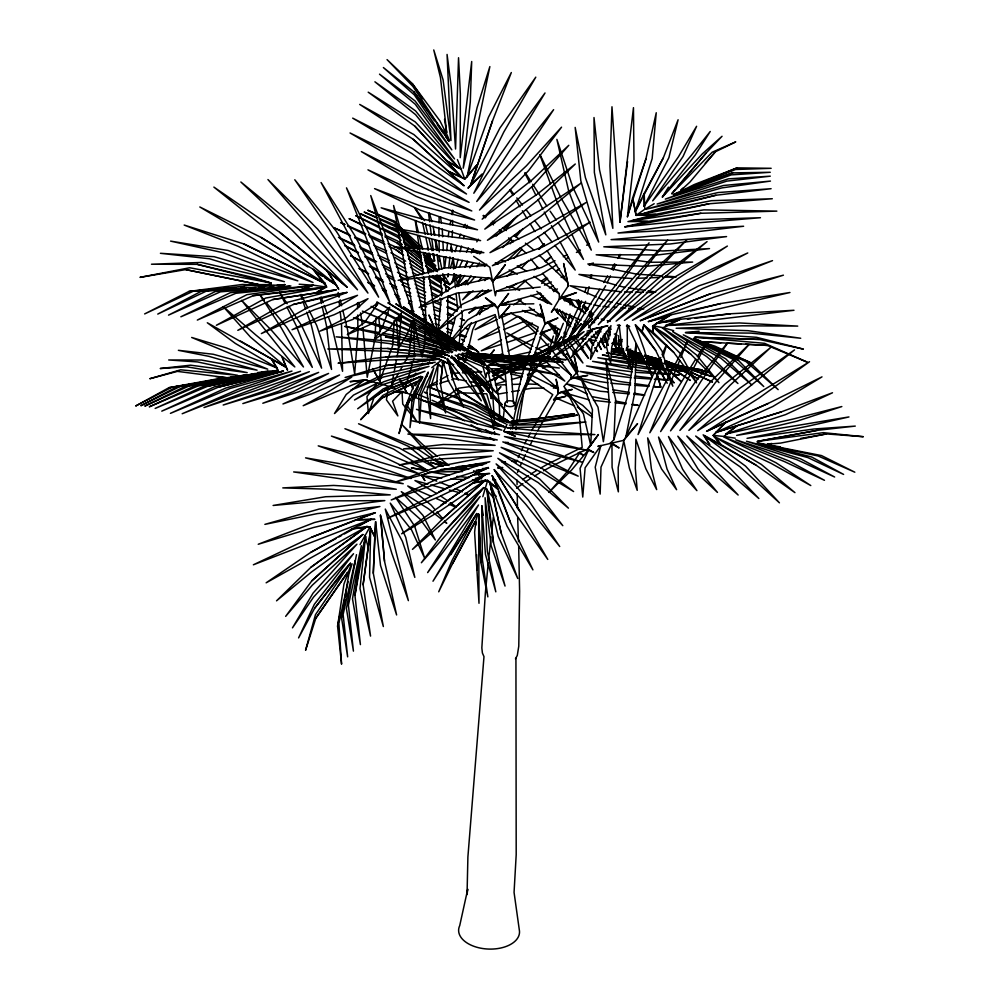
<?xml version="1.0" encoding="UTF-8"?>
<svg xmlns="http://www.w3.org/2000/svg" width="999" height="999" viewBox="0 0 999 999"><rect width="100%" height="100%" fill="white"/><g stroke="black" fill="none" stroke-linecap="round" stroke-linejoin="round"><path stroke-width="1.5" d="M449.425 348.776L447.702 344.967L447.802 297.714M581.093 320.204L554.033 308.741L551.386 312.287L559.29 299.225L559.315 293.843L542.607 273.401M479.045 523.089L478.621 513.986L478.996 603.284L474.612 532.305L475.799 521.965L475.062 523.326L475.062 521.815L452.584 563.548L438.723 591.808L452.035 560.501L476.798 513.561L432.992 581.218L478.509 504.994L427.634 572.602L447.764 541.446L480.132 496.441L421.366 562.749L445.279 530.594L483.741 487.587L412.462 549.375L442.944 518.568L485.314 480.257L487.637 480.457L498.301 489.597L510.414 522.427L532.929 569.88L507.055 526.173L489.772 482.13L501.136 532.892L517.744 578.471L498.201 536.363L487.05 489.248L488.386 506.618L493.444 542.494L505.044 586.063L491.146 545.679L485.089 497.702L487.325 551.373L495.816 591.833L485.464 554.358L481.78 505.806L483.191 515.359M452.485 230.757L452.122 236.788M452.535 224.875L452.572 220.454M452.609 214.573L452.647 210.165L451.885 214.535M478.621 513.986L480.894 562.524L487.862 596.878L482.392 559.715L481.78 505.806M644.03 206.356L644.205 193.481L663.299 157.929L678.096 119.768L668.905 157.617L644.03 206.356L678.346 156.943L696.603 126.286L683.054 156.506L652.684 200.861L691.171 155.557L710.227 131.481L695.267 154.982L662.362 197.04L668.431 187.175M347.677 575.611L348.264 572.627L347.565 574.15L347.602 572.439L315.834 618.169L305.569 650.274L315.459 614.697L350.437 563.224L341.883 572.714L314.747 608.066L298.576 637.911L314.335 604.333L353.546 553.696L313.524 597.152L292.482 627.847L313.062 593.094L356.943 544.205L312.25 585.239L285.652 616.371L311.85 580.794L362.874 534.502L311.263 572.165L276.536 600.836L311.001 567.22L366.958 526.498L369.98 526.873L374.775 536.962L373.301 573.201L383.354 626.535L369.555 577.322L370.691 528.683L369.98 526.873L351.835 528.983L310.751 552.385L266.146 582.817L366.958 526.498L351.835 528.983L371.091 519.305L374.95 519.343L355.856 519.867L311.775 537.2L253.371 564.797L371.091 519.305L355.856 519.867L375.362 512.699L313.349 527.559L258.229 544.268L314.535 522.514L379.907 506.518L317.37 513.598L264.872 524.375L319.255 509.028L384.815 500.611L323.239 500.924L273.114 505.469L325.674 496.728L390.234 494.867L330.669 489.273L282.792 487.899L333.641 485.427L396.278 489.26L339.623 478.658L293.669 471.94L343.119 475.199L403.221 483.716L305.557 457.854L354.096 466.133L411.089 478.496L318.219 445.854L367.232 458.279L419.443 474.026L377.31 453.958L331.418 436.101L383.004 451.998L427.822 470.604L411.351 467.882L426.323 470.704M494.105 424.35L494.168 421.541M636.301 343.843L634.877 392.108L625.886 436.875L623.813 440.309L597.864 446.353L600.886 445.542L595.217 467.182L600.162 494.093L600.998 467.107L611.95 443.069L619.105 447.964L610.339 443.131L613.886 439.722L628.071 394.543L636.101 343.831M438.986 222.927L439.185 216.845M556.818 312.2L556.918 309.141M375.811 318.444L375.112 338.186L367.22 377.322L362.899 327.922M376.248 306.293L376.348 303.259M558.216 393.519L561.326 391.908L572.215 389.423L558.216 393.519L558.391 389.011L556.131 379.183L558.216 393.519L553.583 399.787L565.759 396.328L556.406 398.226L553.583 399.787M381.206 342.357L379.695 381.231L381.581 384.078L377.185 383.141L353.496 395.104L334.515 413.536L346.203 394.48L364.448 379.87L381.581 384.078L372.59 368.556L379.695 381.231L392.57 346.066L394.218 320.392M613.886 439.722L615.659 399.425L606.006 359.927L609.203 402.16L603.371 441.72L598.001 407.142L580.419 377.098L592.457 409.69L590.721 445.317L587.062 449.687L578.384 452.784L583.391 455.257L579.832 452.535L578.384 452.784M373.301 573.201L375.624 521.69L380.519 565.422L396.603 614.947L384.503 561.163L380.457 515.209L391.82 553.284L408.379 600.636L385.289 509.065L402.36 541.333L414.822 577.372L405.706 537.275L390.259 503.134L411.588 529.957L424.612 558.079L414.635 526.111L395.542 497.327L420.104 519.13L435.327 539.972L423.002 515.422L401.286 491.633L428.284 508.678L442.145 519.692M613.249 342.482L615.534 345.979L616.096 333.504L615.534 345.979L616.395 348.214L623.426 349.613M375.624 521.69L374.775 536.962L370.691 528.683L363.124 584.702L370.567 636.088L359.99 588.548L365.597 536.438L360.864 555.556L354.945 595.342L360.427 644.605L352.497 598.876L361.413 545.754L348.401 605.194L353.434 651.123L346.416 608.503L355.095 562.162M512.175 434.79L512.362 431.893M515.871 429.645L516.083 426.723M420.729 381.193L422.627 376.96L419.78 381.281L411.888 400.949L409.977 427.622L414.173 399.263L428.134 372.29L426.885 376.486M440.472 384.165L442.382 367.719L438.186 363.736L436.538 386.026L445.641 412.899L440.472 384.165L443.057 360.839C409.153 349.288 372.615 360.015 338.087 363.199L385.152 360.002L438.986 359.041L449.55 364.198L452.747 378.921L463.449 407.205L448.314 380.731L443.057 360.839L449.55 364.198L447.415 358.541L481.343 400.836L465.472 373.976L451.423 356.668L473.314 371.029L496.84 393.356L477.272 369.53L455.157 355.144L483.878 366.945L505.344 381.131L487 365.646L458.766 353.958L492.232 363.461L515.696 372.677L494.792 362.387L462.35 353.134L525.486 365.984L501.261 359.727L466.021 352.734L504.92 358.329L534.615 361.101L469.867 352.859L509.902 356.805L542.957 358.054L473.851 353.696L514.285 356.206L550.449 356.843L480.756 355.419L489.96 355.769M424.563 343.544L425.736 328.147L419.155 327.485L426.248 328.721L432.03 333.529M441.146 298.826L437.674 334.952L438.986 339.285L441.183 341.446M441.433 295.816L441.87 291.296L439.872 275.974M488.286 562.662L485.364 592.894L481.843 647.889L482.405 653.009L483.978 656.63L467.894 856.955L467.045 894.605L467.732 889.197L459.715 925.648A30.47 17.895 2.3 0 0 486.813 948.975A30.47 17.895 2.3 0 0 519.293 929.782L514.06 892.407L516.196 854.707L515.934 658.241M488.573 559.64L491.083 536.962M443.057 360.839L442.382 367.719L436.813 363.599L431.755 367.669M412.212 323.888L409.115 354.458L404.533 362.55M519.118 421.378L523.676 392.782M448.089 273.863L447.752 276.96L448.626 273.988M448.763 267.682L449.937 256.868M450.611 250.687L451.286 244.505M561.138 198.139L591.296 250.125L568.593 190.722L556.88 139.373L572.764 187.025L598.676 242.058L580.819 180.744L575.162 127.41L585.402 177.635L605.806 234.852L594.355 172.39L594.005 117.545L599.525 169.842L612.849 228.334L609.927 165.834L611.975 106.768L619.979 222.352L633.466 107.667L633.978 160.489L627.422 216.746L645.854 159.116L656.243 112.75L652.16 158.604L635.376 211.413L636.038 215.359L655.531 214.348L708.94 203.784L772.302 198.739L711.488 200.674L636.038 215.359L632.654 197.902L645.854 159.116M444.767 267.62L445.991 256.793M446.69 250.599L447.577 242.869M448.276 236.676L448.801 232.043M458.553 348.601L462.35 315.297L461.613 310.764M503.196 419.068L504.92 403.946M491.77 530.919L493.319 517.307M564.048 386.313L570.729 378.821L571.191 375.174L552.322 350.761M619.979 222.352L627.559 161.526M566.458 313.386L564.423 320.504M567.944 301.636L568.319 298.689M512.549 429.008C514.747 402.547 526.361 377.61 543.881 357.817L544.667 359.378L550.237 353.658L549.6 352.135L521.366 362.662L492.37 375.911L524.25 360.389L557.18 345.841M363.124 584.702L370.691 528.683M489.522 372.315L486.6 373.339L485.964 377.747L482.967 366.658M348.114 581.605L338.873 623.289L341.571 664.16L337.575 626.248L343.968 584.003L348.264 572.627M388.161 388.761L386.426 399.837L397.864 415.909L392.595 401.223L402.035 391.508L416.433 396.528L414.173 391.308M355.157 560.664L343.119 614.485L347.652 656.842L341.521 617.619L348.751 574.637L352.085 563.748M450.087 224.75L450.849 220.367M424.288 345.042L422.152 357.03L420.254 349.625M354.945 595.342L365.597 536.438M356.493 554.682L354.383 565.209M382.929 384.515L395.005 388.474L391.546 385.477L393.581 374.837M394.168 371.803L396.503 359.652M397.078 356.618L398.539 349.013L396.503 318.856M341.521 617.619L345.042 599.662M345.629 596.678L346.216 593.681M337.575 626.248L340.247 612.849M556.668 264.772L540.884 274.613L496.291 291.358L495.379 295.816L489.822 267.233L473.663 256.368M555.943 345.167L561.663 336.663L553.309 348.414L557.854 328.896M465.172 362.013L467.232 353.221M467.919 350.287L472.727 329.757L476.511 321.503M587.337 294.006L589.06 286.688M591.146 277.897L591.833 274.962M621.927 340.959L621.241 343.856L619.155 346.478L618.481 335.726M524.038 391.283L533.416 357.555L542.37 332.068L550.998 329.333L540.247 334.028L544.979 324.138L547.477 322.015L557.917 318.019L544.979 324.138L540.184 304.308L544.218 317.957L544.979 324.138M415.609 385.751L417.545 381.755L413.461 386.201L405.881 405.769L399.038 433.529L407.929 404.071L422.627 376.96M629.695 353.846L631.356 354.97M454.258 273.801L451.96 282.567L449.7 284.565L444.318 281.88M455.794 267.944L458.091 259.178M460.002 251.86L461.526 246.016M738.461 360.402L693.643 338.486L738.461 360.402L763.748 386.538L734.14 359.84L683.279 334.815L725.786 358.866L751.748 384.902L721.041 358.329L672.714 331.68L711.887 357.255L737.936 383.504L706.718 356.593L662.175 327.734L696.715 355.169L718.943 382.617L690.971 354.383L665.584 334.166L652.622 326.223L653.234 332.48L653.196 325.824L656.73 323.152L789.947 292.507L720.754 303.559L670.903 314.835L652.622 326.223L679.832 352.972L696.54 382.842L673.613 352.247L653.234 332.48L643.756 325.312L642.082 331.431L655.669 350.399L672.839 386.226L661.975 351.011L643.943 324.725L642.082 331.431L635.376 324.825L644.18 349.363L651.997 376.698L627.247 324.712L627.322 348.027L631.156 369.006L621.765 347.627L619.18 324.962L611.763 347.003L610.576 363.211L606.493 346.753L610.988 325.637L596.99 346.466L590.496 359.378L591.97 346.391L602.497 326.86L607.892 325.899L593.481 328.796L569.567 347.215L552.747 357.58L584.065 331.643L556.843 348.763L535.489 359.54L574.812 335.439L519.58 363.324L566.183 340.047L564.847 340.372L566.308 341.146L576.361 335.602L592.582 318.444L578.746 331.98L576.361 335.602M463.449 238.699L464.273 235.702M466.346 228.222L467.182 225.237M627.422 216.746L632.654 197.902L635.376 211.413L641.82 199.076M570.117 313.948L562.362 341.695L581.555 300.874M447.702 344.967L455.606 316.77M475.062 523.326L477.51 514.66M521.053 378.996L523.801 369.468M450.362 268.044L453.384 257.655M455.119 251.711L456.855 245.779M482.804 496.69L487.637 480.457L498.301 489.597L492.145 475.661L516.645 515.322L547.777 559.428L519.942 511.413L494.243 469.642L525.674 504.17L559.715 546.528L528.496 500.274L496.116 463.898L533.004 493.156L562.799 525.674L535.002 489.385L497.852 458.316L538.199 482.617L568.431 508.154L539.672 479.033L499.5 452.822L541.982 472.527L573.601 491.545L543.019 469.055L501.136 447.365L544.63 462.724L578.221 476.148L545.329 459.353L502.809 441.883L582.217 462.212L504.47 436.513L585.514 449.962L547.277 440.547L503.721 431.368L507.08 424.175M549.188 350.312L553.409 336.014M554.258 333.154L555.943 327.435M412.262 364.498L404.745 389.111L406.818 392.782L393.394 391.695M413.149 361.613L414.036 358.716M661.575 361.338L638.036 434.54L683.403 348.614M662.949 356.905L666.645 345.067M438.186 363.736L430.045 389.423L430.594 418.531L426.848 391.208L433.791 368.019L421.416 394.43L419.543 423.251L418.731 396.141L428.134 372.29M492.495 120.916L470.616 185.09L482.267 174.101L467.969 188.212L470.616 185.09L492.495 120.916L511.326 72.54L488.436 117.245L467.107 176.798L464.722 179.008L447.864 171.091L413.274 139.323L359.702 104.42L413.873 134.553L461.451 177.123L464.722 179.008L477.172 164.623L467.107 176.798L489.86 66.596L477.097 107.592L463.224 168.182L470.292 101.96L471.703 61.501L460.227 157.667L460.352 94.006L458.541 57.742L455.556 148.988L451.236 86.701L447.065 54.433L450.974 140.547L443.106 79.92L433.753 49.95L440.472 77.672L446.678 132.492L445.566 131.393L445.854 132.717L444.13 130.207M524.225 368.119L538.274 327.11L511.263 313.424M417.545 381.755L382.53 397.714L360.651 419.73L382.767 395.454L420.879 376.398L383.079 391.246L357.679 408.766L383.191 388.898L424.987 371.228L383.341 384.415L354.508 400L383.404 381.88L429.033 366.383L383.566 376.973L350.711 390.234L383.716 374.2L435.252 362.237L384.19 368.818L345.117 377.46L384.49 365.759L438.986 359.041L425.05 355.844L442.482 356.506L445.616 358.067L428.534 352.172L387.462 348.464L327.772 348.951L386.713 351.323L442.482 356.506L428.534 352.172L445.879 354.483L449.587 356.156L432.18 349.4M584.727 292.207L586.326 287.874M590.034 277.772L591.096 274.887M347.565 574.15L351.248 564.51M629.045 365.547L627.996 368.231L634.003 356.318M630.107 362.862L632.742 356.156M460.102 349.051L471.316 322.64M553.309 348.414L563.311 323.301M679.682 360.414L649.812 432.779L695.729 359.128M680.831 357.555L687.699 340.397L684.839 345.879M410.189 398.701L407.392 405.644L416.633 421.253L402.722 404.033L402.035 391.508L394.792 391.558M456.955 285.352L460.989 275.399M517.47 472.502L518.693 469.642M660.801 357.48L625.886 436.875L637.549 423.688L623.813 440.309M662.037 354.682L666.333 344.905M457.055 285.377L461.451 275.512M465.234 267.058L467.744 261.413M472.152 251.548L473.401 248.739M411.888 400.949L418.206 386.838M619.155 346.478L621.653 340.909M585.614 301.336L569.492 337.088L567.107 340.122M520.529 465.347L521.728 462.712M522.914 460.077L525.424 454.67M459.453 236.863L460.726 234.078M463.911 227.11L465.184 224.313M479.657 314.635L482.804 307.767M417.12 387.5L414.597 393.007L416.433 396.528M464.835 266.958L467.445 261.351M471.366 252.922L473.326 248.714M455.269 275.637L451.96 282.567L460.502 274.937L449.7 284.565L436.301 275.337M459.228 267.32L462.525 260.389M466.483 252.073L468.469 247.914M526.748 451.91L528.071 449.138M605.706 285.689L578.746 331.98L649.088 242.832L620.604 283.878L588.511 327.784L667.694 240.035L636.238 279.608L598.276 324.625L645.829 277.972L687.1 239.61L607.479 322.49L659.952 276.985L707.067 241.608L664.735 277.073L616.108 321.141L673.388 277.859L727.372 246.066L677.971 278.609L624.387 320.429L686.313 280.669L747.764 252.959L690.746 282.18L632.417 320.267L698.726 285.914L772.514 260.627L702.871 288.436L640.371 320.654L710.227 293.856L783.416 275.175L714.035 297.115L648.401 321.591L663.473 317.832M607.055 282.879L610.426 275.836M613.124 270.217L615.821 264.585M619.18 257.555L620.529 254.733M405.881 405.769L409.115 399.101M475.062 521.815L452.584 563.548M635.376 211.413L644.205 193.481L644.767 209.278L636.038 215.359M530.157 445.017L532.242 440.909M470.616 185.09L499.9 128.072L535.789 77.16L503.758 132.118L473.813 193.244L510.477 139.91L545.017 92.969L513.836 144.256L476.748 201.486L519.38 152.535L553.621 109.665L522.015 157.118L479.52 210.052L526.411 165.797L561.55 127.16L528.558 170.629L482.18 219.181L532.117 179.82L568.781 145.317L533.828 184.927L484.802 229.108L536.6 194.693L575.287 164.011L537.887 200.125L487.425 240.247L539.91 210.502L581.031 183.129L540.809 216.284L489.997 252.647L542.007 227.572L585.988 202.547L542.282 234.178L492.382 265.697L542.232 247.065L590.147 222.153L541.982 254.245L494.493 278.796L492.782 281.905L490.259 278.271L448.002 274.513L398.139 280.332L444.73 267.969L487.137 265.434L393.956 246.853L483.866 252.685L387.6 227.248L429.283 234.041L480.606 240.622L425.424 224.363L381.143 207.792L423.489 219.293L477.51 229.77L420.217 210.127L374.575 188.624L418.618 205.257L474.6 220.017L416.034 196.303L367.969 169.842L414.822 191.471L471.79 210.951L412.987 182.467L361.338 151.598L412.225 177.51L469.105 202.372L350.062 132.979L411.426 163.024L466.508 194.018L411.838 153.534L352.684 118.132L412.262 148.464L463.986 185.677L413.274 139.323M643.244 196.328L663.299 157.929M360.027 544.617L369.98 526.873M706.78 342.719L660.614 431.593L695.878 381.193L727.047 343.431M533.628 438.311L536.388 433.116M515.472 658.816L517.295 655.431L518.781 646.166L519.605 591.296L518.668 546.216M506.206 420.479L506.68 419.83L508.653 421.503L508.104 422.39L497.689 418.431L508.104 422.39L517.794 423.401L508.104 422.39M531.58 375.999L525.137 389.061A201.823 145.03 44.9 0 0 516.62 421.216M493.169 396.153L491.246 398.526L488.861 389.086L490.921 385.289M491.246 398.526L493.206 394.967L494.018 397.902M537.674 430.806L540.259 426.173M540.896 425.012L556.406 398.226L574.512 405.869M391.546 385.477L398.414 373.339M399.95 370.641L402.235 366.596M476.785 241.858L478.284 239.211M531.718 430.581L552.759 394.655L528.396 378.034M599.862 289.235L569.492 337.088L581.343 323.626L568.319 338.811M603.746 282.542L607.617 275.836M611.488 269.143L614.597 263.786M617.694 258.416L620.017 254.408M532.342 374.787L534.602 371.128M497.564 308.129L494.68 304.245L485.402 297.777L497.564 308.129L508.528 293.581L497.564 308.129L499.35 318.144L509.727 305.919L499.35 318.144M450.836 554.657L476.798 513.561M465.184 284.852L471.041 275.811M476.898 266.77L479.408 262.887M697.389 356.581L706.543 342.582M476.486 314.96L481.655 307.292M559.29 299.225L561.588 297.352L576.448 292.62L559.29 299.225L568.344 285.814L563.636 263.586L568.344 285.814M457.542 285.652L464.547 275.487M469.805 267.857L473.301 262.762M479.433 253.871L481.181 251.323M406.456 386.638L404.745 389.111L399.438 378.534L406.818 392.782M409.016 382.929L411.576 379.233M413.286 376.76L415.846 373.064M417.557 370.592L419.268 368.119M420.979 365.659L422.689 363.186M535.377 370.005L537.699 366.645M315.834 618.169L347.602 572.439M727.247 343.581L701.036 381.243L670.529 430.844L710.489 381.818L748.825 344.568M600.886 445.542L585.114 467.769L582.754 497.052L580.069 468.356L588.748 449.525L593.806 452.51L587.062 449.687L598.401 434.528L590.721 445.317L583.441 413.861L564.198 386.825L579.295 415.721L582.205 447.327L565.546 455.482M492.782 281.905L505.344 264.648L494.493 278.796L541.296 267.545L555.032 260.776M488.861 389.086L485.651 384.353L475.786 375.874L488.861 389.086L491.633 385.327M495.317 380.319L499.001 375.312L495.417 379.745M427.884 364.098L429.682 361.7M433.279 356.893L436.875 352.098M441.358 346.104L443.156 343.706M446.753 338.911L448.551 336.513M490.659 354.608L494.243 349.875L489.647 355.457M377.185 383.141L366.958 396.603L368.431 413.511L374.038 397.614L388.386 387.375M389.31 328.496L401.373 312.974L398.701 347.727L406.156 335.951L413.636 320.017L419.493 346.665M538.661 365.422L544.467 358.079M314.747 608.066L350.437 563.224M483.741 487.587L471.69 502.485L445.279 530.594M497.027 391.396L500.899 386.638L497.052 390.809M662.362 197.04L702.322 153.846L722.04 136.276L705.918 153.234L671.815 193.656L712.187 152.198L735.751 141.883L715.434 151.748L705.219 163.162M626.048 354.995L623.164 358.454L625.362 356.531M510.164 243.793L513.099 240.297M516.033 236.8L522.877 228.634M715.434 151.748L689.997 181.993L680.681 190.559L682.417 190.497L681.38 191.021L687.087 188.636M671.815 193.656L674.824 190.097M677.834 186.526L705.918 153.234M469.58 291.646L462.612 299.825L473.076 290.721M478.546 281.144L481.53 277.635M505.069 230.157L517.145 216.096L503.908 228.746M593.481 328.796L578.159 346.653L571.141 357.505L602.497 326.86M514.073 258.366L522.002 249.226M780.469 446.903L767.195 444.905L821.515 455.581L854.819 472.202L818.119 455.981L757.055 443.007L811.575 456.968L843.606 474.425L807.891 457.604L746.453 441.221L800.761 458.903L834.64 477.01L796.74 459.64L735.689 439.76L788.935 460.951L824.475 480.307L784.502 461.613L723.938 437.013L775.886 462.674L810.788 485.564L770.928 463.261L713.985 436.426L761.275 464.398L794.942 492.632L755.856 465.022L720.991 444.592L713.224 435.427L725.923 422.127L768.131 403.459L821.99 376.873L772.851 406.468L715.846 432.417L781.206 411.9L832.504 392.769L785.501 414.635L725.636 434.041L737.087 425.711L781.206 411.9M488.698 364.872L486.95 366.87L493.568 363.261M748.913 344.643L715.559 382.405L679.869 430.444L724.949 384.066L770.866 347.34L730.057 385.277L688.86 430.382L739.572 388.424L794.53 349.887L744.717 390.572L697.689 430.669L809.527 361.713L759.115 398.002L706.605 431.331L768.131 403.459M680.681 190.559L682.729 188.274M467.719 284.752L475.062 276.748M484.503 266.446L486.6 264.161M521.553 268.032L528.821 260.327M539.21 249.325L544.405 243.818L538.623 248.926M416.421 382.742L421.316 377.597M755.856 465.022L704.645 436.138L709.777 444.655L703.159 434.84L720.991 444.592L713.224 435.427L725.923 422.127L706.605 431.331M432.242 353.109L436.588 348.676M570.729 378.821L573.351 377.547L587.662 375.412L570.729 378.821L577.797 371.678L574.288 356.905L577.797 371.678M502.709 247.577L511.463 238.986M514.747 235.764L520.217 230.407M507.817 260.115L520.167 248.289M472.477 299.7L482.579 290.047M496.178 236.126L501.698 230.856M525.749 280.794L515.384 289.735M545.666 261.925L551.198 256.681L545.042 261.376M362.874 534.502L311.85 580.794M626.361 348.401L628.533 346.341M485.314 480.257L441.396 510.102L401.648 533.803L472.727 483.054L485.314 480.257L442.944 518.568M540.247 334.028L542.37 332.068L555.943 344.555M513.211 271.428L507.13 276.186M517.832 267.332L521.291 264.273M484.715 280.607L488.211 277.572M541.695 283.454L547.652 278.496M555.981 271.566L559.565 268.594L555.706 271.241M476.024 307.18L468.818 313.049L477.972 307.43M713.224 435.427L723.913 436.438L737.087 425.711L715.846 432.417M534.14 269.98L537.774 267.12M461.313 284.703L467.033 280.294L458.291 286.438M311.001 567.22L366.958 526.498M477.035 297.977L488.324 289.81M542.432 299.775L544.93 297.964M553.658 291.633L557.405 288.923M516.583 488.186L522.877 483.653M388.374 329.682L373.663 340.222L382.167 327.734L389.71 307.217L370.666 324.35L347.34 334.653L364.423 322.602L378.683 302.56L352.722 319.48L320.03 331.119L346.291 317.807L368.019 298.664L334.091 314.735L292.045 329.72L327.31 313.049L357.53 295.329L314.273 309.727L261.351 333.591L307.043 307.867L346.99 292.432L330.719 295.229L293.494 304.433L237.824 330.344L286.164 302.635L336.126 289.835L272.814 299.538L216.371 325.274L265.771 298.039L326.548 287.038L325.15 283.491L313.087 269.231L261.189 237.475L199.812 206.968L254.895 239.635L325.15 283.491L243.719 243.893L184.178 225.05L237.987 246.241L313.012 282.492L228.047 250.462L170.579 241.121L222.977 252.685L297.839 280.856L214.098 256.693L160.427 253.309L209.528 258.778L284.415 281.681L201.423 262.45L151.473 264.223L197.215 264.348L254.745 277.922L271.104 282.992L189.698 267.757L139.985 277.36L185.764 269.593L258.316 284.49L256.206 285.352M491.783 306.568L494.268 304.795M558.753 346.466L561.263 344.692M563.786 342.919L566.308 341.146M541.57 280.981L546.715 277.435M440.621 505.394L486.788 473.638L489.685 473.501L473.776 474.712L387.674 518.231L439.398 496.59L486.788 473.638L473.776 474.712L488.261 467.52L438.299 483.166L391.233 499.975L438.186 478.608L489.81 461.75L438.449 470.517L395.142 482.105L438.848 466.346L491.458 456.193L439.897 458.916L399.275 464.985L440.634 455.032L493.231 450.749L442.282 448.114L403.559 448.888L443.331 444.505L495.142 445.354L445.554 438.136L407.892 434.103L446.903 434.84L497.252 439.947L412.225 420.854L451.236 426.111L499.55 434.752L416.458 409.378L456.78 418.294L501.835 430.169L461.276 413.836L420.554 399.8L463.798 411.725L507.242 427.709L546.266 431.655L594.904 434.565L546.753 434.615L505.981 431.693L515.297 436.276L503.721 431.368M436.813 363.599L441.408 360.489M486.788 473.638L472.727 483.054L487.637 480.457M525.274 482.005L530.906 478.309M532.342 323.027L505.544 337.724M566.858 300.811L569.418 299.163M495.604 316.433L475.062 329.62L497.227 319.48M513.561 304.895L521.266 299.95M565.871 259.028L568.506 257.392M576.398 252.472L580.344 250.012M509.34 288.187L517.182 283.379M326.548 287.038L313.374 285.202L301.923 289.36L312.275 285.552L246.915 294.655L197.315 320.08L253.296 295.667L301.923 289.36L324.663 287.512L316.883 292.207L326.548 287.038L313.087 269.231L336.388 285.065L338.736 289.36L326.498 269.905L279.782 232.355L213.873 187.088L336.388 285.065L326.498 269.905L347.065 287.15L292.133 230.157L240.859 181.993L298.826 229.408L357.492 289.785L311.114 228.908L267.944 179.558L317.682 229.133L367.944 293.082L329.782 230.282L294.792 179.758L336.301 231.281L378.621 297.153L348.364 233.878L321.079 182.555L354.87 235.677L389.747 302.148L366.895 239.735L346.491 187.862L373.389 242.345L401.61 308.441L370.741 195.567L391.795 251.361L414.061 316.221L393.581 205.519L410.664 263.536L426.298 325.199L423.501 276.686M534.64 475.986L539.86 472.827M236.688 376.648L226.923 378.808L228.434 377.909L177.422 371.378L149.825 378.721L180.669 369.817L237.587 375.312L186.975 366.858L160.227 368.519L190.547 365.184L247.203 372.639L197.465 361.913L168.694 359.965L201.373 360.027L257.08 370.167L208.916 356.343L178.384 350.324L213.174 354.245L267.744 369.168L191.671 337.462L226.136 347.839L277.173 368.007L277.947 370.517L262.874 376.011L218.306 387.225L161.776 411.138L214.41 386.85L277.947 370.517L271.403 358.891L207.305 322.764L235.364 343.444L277.173 368.007L271.403 358.891L286.139 367.282L287.587 370.204L282.18 357.23L286.139 367.282L240.559 341.121M538.261 299.101L543.568 295.954M552.859 290.447L555.506 288.873M499.537 327.173L478.246 339.785L499.475 331.306M503.521 324.812L518.169 316.146M524.812 312.212L527.472 310.627M644.767 209.278L654.195 203.721M534.44 338.499L507.979 351.186M551.76 328.246L555.769 325.886M567.757 318.793L571.753 316.421M675.149 320.816L656.73 323.152L670.903 314.835L648.401 321.591M549.338 288.012L553.346 285.726M589.348 265.247L593.344 262.962M543.518 470.779L553.521 465.347M226.923 378.808L228.234 378.396L214.91 379.333L168.968 387.687L135.664 405.994L171.678 387.325L212.712 380.532M534.403 355.694L538.436 353.471M542.469 351.248L550.524 346.803M540.746 467.982L548.064 463.948M310.751 552.385L336.226 538.411M338.911 536.938L341.596 535.476M344.268 534.003L352.322 529.595M359.028 525.911L371.091 519.305M426.935 387.063L437.487 381.306M440.122 379.857L448.039 375.537M501.498 339.897L481.306 350.786L501.498 344.293M265.222 285.202L271.428 284.615L256.456 284.615L201.548 291.121L157.755 314.086L206.231 291.171L274.138 285.527M176.923 386.8L237.038 376.511L224.101 378.047L176.923 386.8L140.871 405.731L179.87 386.588L246.154 374.825L185.477 386.301L144.818 406.106L188.586 386.201L255.444 373.501L194.493 386.101L149.288 406.818L197.765 386.089L265.622 371.653L252.872 376.049L207.542 386.326L155.157 408.429L204.008 386.151L265.622 371.653M501.873 304.982L508.678 301.411M554.645 464.76L579.832 452.535L567.744 471.078L548.926 492.382L571.678 469.955L588.748 449.525L587.062 449.687M536.101 315.909L538.861 314.498M565.072 301.049L569.218 298.926M549.338 463.299L560.077 457.979M258.479 285.14L242.395 284.453L188.898 291.446L144.643 313.923L193.219 291.246L234.628 287.737M515.222 367.844L479.383 386.076L514.31 369.655L542.469 358.379M681.38 191.021L694.18 184.565L737.062 167.869L771.153 168.307L735.539 169.493L673.476 194.793L732.742 172.877L770.241 172.278L731.231 174.887L665.309 199.113L728.383 178.858L770.279 176.174L726.785 181.119L657.13 204.033L723.651 185.477L770.466 181.081L721.802 187.912L646.365 209.153L718.044 192.545L771.103 188.699L715.858 195.255L663.498 207.28L638.773 214.96L655.531 214.348L627.959 221.616L647.702 221.441L700.911 213.274L776.86 211.126L703.858 209.865L631.668 220.854L647.702 221.441L624.825 226.835L695.092 219.768L760.464 217.72L691.745 223.339L618.006 233.042L743.618 226.249L681.455 233.554L611.063 239.623L674.288 240.284L726.56 236.588L670.254 243.981L603.808 246.803L662.537 250.999L709.502 248.589L658.216 254.882L596.153 254.782L648.426 262.038M537.3 370.854L527.559 375.1M542.757 368.107L549.575 364.672M555.019 361.925L560.464 359.178M572.727 352.997L575.461 351.623M563.274 256.718L567.395 254.683M586.625 245.205L589.373 243.856M438.886 491.833L488.261 467.52M653.196 325.824L663.111 327.684L680.381 319.305L730.394 313.773L793.98 310.277L665.559 325.537L680.381 319.305L656.73 323.152M382.53 397.714L416.82 381.531M535.839 332.442L507.267 342.432M568.831 317.108L571.59 315.834M544.418 285.14L551.386 281.943M561.151 277.46L563.936 276.174M589.035 264.648L591.833 263.374M493.943 357.63L502.372 353.758M501.386 317.582L511.076 313.149M566.183 340.047L505.157 368.818L530.144 356.643L557.13 345.804M516.595 367.145L549.6 352.135M421.828 475.512L424.762 480.507L421.828 475.512L429.533 472.115M673.413 194.443L682.417 190.497M537.512 348.851L548.838 343.918M563.011 337.749L565.846 336.526M694.23 185.677L737.062 167.869M673.476 194.793L732.742 172.877M640.371 320.654L710.227 293.856M277.947 370.517L267.844 371.228L252.872 376.049L274.713 371.191L262.874 376.011L283.441 371.029L225.836 388.024L170.429 413.361L230.07 388.486L291.97 371.066L238.187 389.31L182.18 413.748L242.707 389.722L300.537 371.278L203.971 407.555L255.981 390.534L309.353 371.69L264.76 390.859L223.177 405.032L269.58 391.009L318.644 372.377L278.671 391.246L242.832 403.596L283.716 391.371L328.596 373.426L293.319 391.62L262.812 403.246L298.701 391.783L339.585 374.962L309.028 392.195L282.967 403.958L314.847 392.495L351.723 377.11L326.298 393.194L303.197 405.706L364.448 379.87L350.012 381.668L367.32 380.02M483.991 362.887L475.786 356.131L477.734 355.357M530.369 368.731L534.69 366.995M538.998 365.272L547.627 361.813M551.935 360.077L559.128 357.192M563.436 355.469L566.308 354.308M573.501 351.423L576.373 350.274M580.681 348.539L583.553 347.39M503.721 329.608L526.373 320.579M383.079 391.246L420.879 376.398M311.775 537.2L375.362 512.699M489.935 364.41L493.656 362.999M492.432 371.278L501.186 368.194M509.94 365.11L512.862 364.086M515.784 363.062L527.46 358.953M587.1 331.144L597.864 327.934M431.306 385.776L437.137 384.041M440.059 383.179L448.801 380.582M451.723 379.72L454.645 378.858L466.458 380.956M540.009 293.319L499.862 304.483L533.828 303.808M495.317 384.066L505.581 381.206M511.438 379.583L521.703 376.735M638.773 214.96L715.858 195.255M218.306 387.225L283.441 371.029M690.609 311.076L720.754 303.559M490.259 278.271L453.933 286.613L419.143 307.492L456.955 293.044L491.583 290.347L461.975 304.433L436.326 331.656L464.273 310.214L494.68 304.245L467.594 319.967L443.419 349.225L468.818 324.625L495.192 314.573L499.825 333.803L503.583 359.74M207.542 386.326L274.713 371.191M293.494 304.433L346.99 292.432M725.636 434.041L793.019 419.081L841.832 406.556L796.915 421.191L736.625 435.414L848.963 416.945L807.479 426.298L747.04 438.349L813.935 429.008L855.281 426.098L817.319 430.332L757.342 441.408L823.351 432.667L863.336 436.713L826.473 433.916L800.674 438.424M631.668 220.854L708.94 203.784M490.097 360.826L493.081 360.164M497.564 359.178L503.533 357.867M509.515 356.543L530.419 351.935M618.219 340.334L622.277 339.51M826.473 433.916L780.756 443.069L767.294 444.243L768.918 445.192L758.091 442.869M817.319 430.332L757.342 441.408M630.007 351.111L631.98 350.736M624.825 226.835L700.911 213.274M497.827 394.155L507.042 392.545M511.65 391.733L519.343 390.384M523.951 389.585L531.643 388.236L543.993 388.112M427.797 359.465L408.166 362.862L412.737 362.849M432.33 358.678L435.352 358.154M767.294 444.243L771.84 443.456M475.786 356.131L483.416 354.832M215.759 380.032L237.038 376.511M534.328 309.478L501.548 314.81L509.64 356.631M168.968 387.687L206.955 381.73M210.002 381.256L217.595 380.057M220.642 379.583L228.234 378.396M272.814 299.538L336.126 289.835M257.392 372.602L267.844 371.228M482.904 464.91L441.021 469.48M502.41 462.35L505.419 461.95L502.36 462.175M687.424 319.243L690.496 318.856M695.092 318.269L730.394 313.773M384.49 365.759L419.305 361.463M422.34 361.101L438.986 359.041M253.296 295.667L324.663 287.512M482.729 464.373L458.366 466.496M470.691 465.097L481.043 463.973M289.473 286.301L230.282 292.695L180.856 316.795L235.914 293.281L312.275 285.552M480.619 355.045L483.504 354.732M486.6 373.339L489.622 373.014M494.143 372.54L504.707 371.428M512.262 370.629L524.338 369.368M246.229 288.461L215.272 291.533L168.519 315.122L220.379 291.845L290.909 285.964M249.325 288.162L255.519 287.537M258.616 287.237L264.81 286.626M269.455 286.164L274.101 285.702M278.746 285.239L284.94 284.628L271.091 285.439M476.411 470.204L485.639 469.293M497.964 468.069L502.584 467.607M496.291 291.358L540.234 287.063M745.666 344.193L767.294 345.417L807.204 362.137L764.585 343.319L694.842 337.225L759.377 339.448L803.358 349.113L756.493 337.3L685.501 332.567L699.15 331.231M469.293 465.109L486.101 463.561M201.548 291.121L226.398 288.811M229.495 288.524L235.714 287.937M188.898 291.446L209.003 289.623M240.759 287.225L243.831 286.963M263.761 285.264L271.428 284.615M511.725 461.363L517.732 460.851M277.223 285.277L284.94 284.628M259.278 285.177L270.017 284.553M451.985 373.376L459.44 372.989M462.412 372.839L468.369 372.527M471.353 372.365L481.78 371.828L477.347 370.691M468.618 469.305L441.083 469.742M482.517 468.581L488.686 468.256M497.939 467.769L502.572 467.532M610.339 443.131L611.95 443.069L612.087 467.332L618.356 491.845L618.181 467.594L623.776 440.909L629.407 468.181L637.212 490.334L635.327 468.456L635.876 439.185L645.829 468.693L656.668 489.61L651.373 468.781L647.664 437.912L661.55 468.943L676.598 489.697L667.032 469.006L658.541 437.05L677.11 469.093L696.902 490.634L682.554 469.118L668.481 436.501L692.582 469.068L717.457 492.407L698.014 468.993L677.821 436.188L708.066 468.768L738.149 495.029L713.536 468.581L686.812 436.039L758.853 498.513L729.47 467.607L695.666 436.026L739.947 466.695L779.432 502.834L745.579 466.133L704.645 436.138M636.375 278.334L647.102 277.934M650.162 277.809L659.352 277.46M662.424 277.347L676.211 276.823L665.559 276.099M495.554 385.102L506.368 384.69M512.549 384.44L520.267 384.14M526.448 383.903L538.623 384.453M483.566 305.769L494.23 305.382M500.337 305.157L506.431 304.945M665.559 325.537L739.41 322.952L797.739 326.099L742.469 325.811L676.136 328.259L748.064 330.681L800.723 338.249L751.048 333.104L685.501 332.567M626.673 349.375L630.869 349.238M490.197 364.847L521.703 364.123L559.34 368.032L521.203 362.525L485.339 361.101L520.229 359.94L563.161 362.237L519.642 358.791L493.556 358.117M507.242 427.709L545.154 426.81L585.938 421.953L544.505 424.625L509.365 425.149L543.369 421.403L577.335 415.122L542.857 420.129L510.377 422.302L574.45 413.773L542.12 418.106L511.463 420.941L511.538 421.703M431.643 471.965L462.549 471.578M553.259 388.024L557.892 387.974M385.614 356.893L414.81 356.693M431.718 356.581L442.482 356.506M649.962 262.25L692.657 262.063L645.366 266.346L587.824 263.973L636.625 274.151L662.512 275.899M427.997 362.799L432.567 362.787M441.72 362.762L444.767 362.749M618.456 341.433L621.278 341.421M613.299 342.932L616.395 348.214L623.214 349.138M623.314 349.95L612.899 348.801L623.339 350.774M616.395 348.214L623.413 349.151M505.369 442.42L508.279 442.47M464.685 479.57L450.849 479.021M472.44 479.72L478.633 479.845M621.428 291.833L570.017 285.726L596.266 296.903M624.55 291.895L632.33 292.07M635.439 292.133L643.231 292.295M646.341 292.37L654.12 292.532M490.484 358.029L482.804 357.829L518.344 357.23L566.208 359.665L494.555 355.919M694.842 337.225L759.377 339.448M767.294 345.417L703.958 341.833L705.319 343.107L703.483 342.357L714.972 346.178L749.949 362.375L778.171 389.647L746.041 361.613L693.643 338.486M455.694 467.182L468.406 468.868M506.593 287L512.649 287.337L519.63 290.397M703.958 341.833L720.953 342.794M727.135 343.144L741.033 343.931M636.8 372.415L670.179 374.375M673.214 374.55L679.283 374.912L673.226 374.3M397.664 337.887L385.489 337.088L400.424 339.697M403.746 338.299L417.445 339.198M423.526 339.61L432.654 340.209M631.118 377.684L579.982 371.428L618.393 381.293L630.631 383.054M634.215 377.897L651.236 379.021M654.32 379.233L668.256 380.157L656.181 378.609M299.151 284.228L313.374 285.202M603.021 306.431L609.053 306.855M613.573 307.168L616.595 307.38M621.116 307.692L625.636 308.004M628.658 308.216L633.179 308.529M637.699 308.853L642.232 309.166M490.247 364.985L522.714 367.295L559.328 375.087L523.339 369.043L491.983 368.781L497.927 392.707A164.086 59.703 -70.7 0 1 499.575 420.666M631.78 278.521L578.921 274.425L616.358 285.202M630.619 384.965L610.801 383.204M635.214 385.327L648.975 386.401M653.571 386.75L659.69 387.237L653.571 386.351M474.3 307.517L487.899 308.641M608.191 391.97L600.611 391.283L566.97 383.991L587.275 394.068M612.737 392.382L629.407 393.893M633.953 394.305L644.567 395.254M663.074 366.583L597.864 357.742L647.789 367.382M666.171 366.883L689.472 369.068M692.569 369.368L695.679 369.655L666.583 366.183M550.699 385.626L556.73 386.213M649.338 367.545L687.974 371.341L645.179 368.531L592.582 361.351L632.255 369.393M456.918 476.373L469.318 477.584M475.524 478.196L481.73 478.796M492.594 479.857L495.691 480.157M655.044 372.465L635.314 370.005M658.066 372.764L670.192 373.988M215.859 376.648L228.434 377.909M387.462 348.464L413.598 351.161M416.67 351.473L422.814 352.11M427.435 352.585L445.879 354.483L389.21 343.544L336.151 336.813L390.347 341.121L449.288 352.909L392.882 337.187L344.78 326.398L356.83 328.559M583.953 321.403L588.498 321.915M591.545 322.265L594.58 322.602M617.357 325.174L620.391 325.512M626.473 326.198L629.507 326.548M593.456 400.312L610.451 402.222M615.084 402.747L625.911 403.971M632.092 404.67L638.274 405.369L632.192 404.22M441.895 477.997L422.515 475.774L436.738 481.143M450.586 357.742L455.194 358.291M464.423 359.365L467.495 359.727M473.638 360.439L478.259 360.976M657.404 365.085L648.226 363.574M660.464 365.447L663.523 365.809M634.989 376.061L651.635 378.059M504.745 371.453L495.691 370.304L504.62 372.415M510.776 372.227L522.852 373.751M527.372 374.325L530.394 374.712L558.391 389.011L534.228 367.669L530.007 366.059M632.23 371.828L586.513 365.946L630.444 375.512M623.638 352.01L613.224 349.787L623.463 351.136M635.214 383.716L648.975 385.689M662.437 364.073L611.65 356.368M665.509 364.523L702.26 369.93L661.026 363.062M625.386 287.387L619.355 286.064M628.433 287.849L645.154 290.372M648.189 290.834L655.794 291.983M607.804 382.754L573.351 377.547L608.204 388.973M608.566 355.894L602.409 354.957L608.516 356.106M723.913 436.438L735.227 438.174M627.584 350.624L640.521 353.846M430.094 471.978L449.463 475.149M609.415 353.284L606.405 352.784L644.33 359.952M612.424 353.771L644.03 358.978M647.04 359.465L660.589 361.7M612.749 389.71L629.42 392.445M633.965 393.194L644.567 394.93M505.606 427.147L492.432 424.912L503.933 426.486L468.394 408.466L430.319 394.418M575.212 337.1L578.259 337.625M581.293 338.149L585.864 338.948M588.911 339.473L596.515 340.784M599.562 341.308L607.167 342.632M611.738 343.419L617.819 344.468L613.374 343.094M403.421 340.222L410.889 341.521M424.325 343.881L436.276 345.966M469.405 381.481L485.651 384.353L458.553 388.199L435.164 404.782L460.064 392.707L486.75 393.831L494.08 419.243M359.84 329.108L379.408 332.63M382.417 333.179L394.468 335.352L452.809 351.735L353.559 317.807L399.588 331.019L456.518 350.986L362.375 311.114L460.452 350.711L409.927 326.773L371.091 306.368L464.76 351.049L417.245 326.036L379.645 303.596L469.38 352.172L425.449 326.848L387.912 302.772L474.001 354.183L395.829 303.871L474.575 354.508M625.212 353.871L611.5 351.373L625.199 354.096M628.246 354.42L643.468 357.205M646.515 357.754L660.214 360.252M647.364 360.527L659.502 362.812M611.575 356.68L645.179 362.999M592.682 396.753L609.402 399.912M615.471 401.061L626.111 403.072M628.246 354.695L643.456 357.692M646.503 358.291L660.202 360.989M626.223 350.174L631.843 351.298L627.572 350.287M185.764 269.593L258.316 284.49M626.348 349.762L640.771 353.796M613.224 349.787L616.221 350.412M619.218 351.036L623.713 351.985M628.209 352.922L641.708 355.744M646.203 356.693L661.201 359.827M607.442 301.348L611.975 302.31M616.508 303.271L621.053 304.233M624.075 304.882L634.652 307.13M639.198 308.092L643.731 309.053M628.096 352.959L641.495 355.819M645.953 356.78L660.839 359.952M665.122 362.625L707.554 372.202L664.722 361.938M438.636 341.546L441.62 342.22M458.054 345.904L462.537 346.915M468.506 348.251L475.974 349.925L478.846 352.497L469.093 344.942M591.146 304.183L561.588 297.352L585.576 313.499M594.093 304.857L600.012 306.231M623.613 350.686L616.208 348.838L623.488 350.537M510.564 373.826L522.452 376.635M509.353 357.093L527.36 361.376M530.357 362.088L536.351 363.511L564.797 381.069L543.568 358.853M621.99 349.151L619.018 348.239L623.301 349.263M616.208 348.838L622.202 350.287M628.184 351.735L640.172 354.633M644.667 355.719L661.151 359.715L644.48 355.594M629.308 351.898L641.445 354.857M628.059 351.798L641.395 355.12M644.355 355.856L660.651 359.927M197.215 264.348L271.104 282.992M589.36 316.059L592.345 316.82M595.317 317.582L598.289 318.344M601.261 319.106L604.245 319.867M607.217 320.629L610.189 321.391M626.56 325.574L629.532 326.336M449.25 363.499L453.683 364.635M458.129 365.771L471.428 369.18M449.35 489.997L459.403 492.644M465.134 494.155L469.443 495.279M427.834 484.115L414.922 480.544L436.85 493.618M430.706 484.902L445.054 488.873M663.111 327.684L673.676 330.657M619.018 348.239L621.965 349.076M626.373 350.337L632.255 352.023M635.202 352.859L639.61 354.121M645.491 355.806L660.202 360.015M627.572 349.812L634.889 351.91M588.811 399.787L561.326 391.908L582.704 405.332L592.482 414.86M436.388 328.808L439.36 329.67M446.79 331.818L451.248 333.104M458.678 335.252L464.622 336.963M644.855 355.12L660.764 359.777M435.227 458.928L442.957 465.984L430.581 462.237L442.132 466.196M647.165 356.868L660.501 360.951M585.252 334.39L588.211 335.302M591.171 336.226L597.102 338.049M601.535 339.435L607.454 341.258M607.442 330.819L610.327 331.718M632.33 353.634L634.927 354.445M427.347 393.181L424.463 392.257L427.385 393.344M430.244 394.106L470.716 407.068L505.756 423.826L474.488 405.144L429.582 387.4M422.789 314.41L425.711 315.359M434.503 318.219L440.359 320.117M447.677 322.502L453.534 324.413M459.39 326.311L462.325 327.272M465.247 328.221L468.181 329.171L465.322 327.934M664.785 361.089L685.189 367.807M692.482 370.204L711.438 376.436L688.373 368.668M384.053 312.05L388.386 313.474M398.489 316.82L401.373 317.782M411.476 321.116L415.796 322.552M480.656 253.484L471.865 250.537L477.385 253.396M501.173 260.364L505.569 261.85M517.295 265.784L526.523 271.129M665.297 360.914L675.386 364.31M678.271 365.272L685.489 367.707M522.415 310.452L544.218 317.957L529.158 307.292M646.64 356.693L659.839 361.238M440.634 347.49L446.428 349.513M466.733 356.606L478.346 360.651M645.029 355.307L659.203 360.339M408.991 300.662L411.913 301.698M420.691 304.832L426.536 306.918M433.853 309.54L439.697 311.626M447.015 314.235L451.398 315.796M461.638 319.455L464.572 320.504L460.339 318.594M427.135 254.745L430.132 256.855L429.458 253.858M428.134 386.825L476.161 404.433L506.118 421.103L455.719 388.636L506.893 420.092L499.438 417.02L508.653 421.503M645.841 357.167L658.603 361.95M439.585 482.217L450.974 486.713M501.86 355.319L504.67 356.393M514.522 360.152L522.964 363.374M411.163 310.364L414.036 311.463M411.313 395.929L428.983 402.784M447.702 464.935L438.486 461.363L446.69 464.91M464.735 467.682L468.568 469.168M404.957 290.909L410.726 293.169M417.932 295.991L425.137 298.813M432.355 301.636L441.009 305.007M446.778 307.267L456.868 311.213M646.191 357.679L659.24 362.812M458.916 343.119L463.174 344.817M467.445 346.528L475.974 349.925L468.868 344.593M422.827 248.252L393.594 220.841L367.769 210.24L394.205 222.278L419.805 248.314M415.934 393.556L427.984 398.551M607.342 331.081L610.127 332.242M614.31 333.978L617.095 335.14M432.005 400.224L452.147 409.365M636.288 352.497L640.471 354.245M647.464 357.167L658.653 361.838M383.953 312.375L388.174 314.148M396.628 317.682L400.849 319.455M410.714 323.576L414.935 325.349M376.898 217.432L364.123 212.063L376.561 217.857M379.732 218.631L395.354 225.187L397.565 227.26M423.638 318.731L426.486 319.93M435.04 323.526L439.31 325.324M446.428 328.321L452.122 330.719M460.664 334.315L466.358 336.713M695.129 338.798L705.319 343.107M577.297 407.043L592.482 417.107M599.025 298.077L604.545 300.437M703.483 342.357L749.949 362.375M645.354 358.042L659.24 364.011M400.562 281.368L408.966 284.977M415.971 287.999L425.774 292.207M431.368 294.618L436.975 297.028M439.772 298.226L442.582 299.438M446.778 301.236L457.979 306.056L446.89 300.374M421.128 308.828L425.412 310.677M433.966 314.373L439.66 316.845M449.65 321.154L453.921 323.002M530.794 295.279L551.71 304.458L536.85 291.333M640.434 356.456L643.206 357.667M647.364 359.49L658.453 364.348M431.006 496.191L407.729 485.976L431.131 505.094L435.04 509.665M349.5 234.54L333.791 227.647L350.462 235.764M355.207 237.063L369.493 243.331M373.776 245.217L386.625 250.861M390.909 252.747L405.719 261.151M464.722 179.008L461.226 169.418L446.328 160.527L458.841 168.182L415.259 121.928L368.206 92.183L414.872 126.174L461.451 177.123L447.864 171.091L463.986 185.677M344.817 224.4L340.634 222.54L344.78 224.588M347.615 225.637L365.746 233.691M368.544 234.927L383.891 241.746M388.074 243.606L396.453 247.315L402.684 251.698M367.982 282.367L373.638 284.89M382.13 288.674L386.363 290.572M394.842 294.355L399.088 296.241M436.476 498.588L446.191 502.934M448.976 504.17L455.919 507.267M406.718 294.505L410.951 296.403M419.418 300.212L425.062 302.747M433.529 306.556L440.584 309.715M447.639 312.887L453.284 315.422M455.232 488.636L462.35 491.833M465.184 493.106L469.455 495.017M665.646 360.801L674.138 364.647L665.696 360.764M338.486 237.362L353.958 244.355M359.59 246.903L372.265 252.635M377.884 255.17L389.148 260.264M430.344 403.321L459.128 417.794M361.513 224.375L349.038 218.619L362.812 225.612M364.285 225.649L382.292 233.953M385.065 235.227L397.54 240.971L402.36 244.73M440.646 279.732L433.628 276.473L441.633 280.532M443.456 281.031L446.266 282.342L442.857 279.595M379.333 219.143L395.916 226.873L399.238 230.132M632.542 354.158L638.149 356.793M640.958 358.117L643.756 359.44M646.565 360.764L656.38 365.384L646.965 360.464M379.42 226.823L355.694 215.622L397.664 237.312L401.173 240.334M382.217 228.147L397.577 235.389L399.925 237.437M401.935 284.727L410.202 288.661M417.095 291.933L425.362 295.866M435.015 300.449L440.522 303.072M447.415 306.356L457.055 310.939M243.719 243.893L325.15 283.491M397.452 272.29L408.666 277.647M414.273 280.319L424.076 285.015M431.093 288.361L442.307 293.718M447.914 296.403L454.92 299.75L448.264 295.979M633.491 353.658L637.662 355.656M640.434 356.993L643.206 358.329M647.364 360.327L657.08 364.997L666.52 381.918M354.633 237.787L368.519 244.555M375.462 247.939L386.576 253.346M347.552 225.949L365.534 234.802M369.692 236.838L384.902 244.33M389.061 246.378L395.979 249.775L403.471 255.17L395.979 249.775M359.215 268.506L367.52 272.602M375.824 276.698L382.754 280.107M389.672 283.529L396.591 286.938M339.735 238.311L354.932 245.879M360.452 248.639L372.889 254.832M379.795 258.266L389.46 263.087M365.572 227.01L382.093 235.402M384.852 236.8L397.252 243.094L401.973 246.865M344.692 245.442L358.579 252.51M365.509 256.056L376.611 261.713M382.167 264.535L390.497 268.781M532.929 346.253L506.718 332.867L531.318 349.425M535.689 347.652L542.582 351.173M367.869 282.48L374.625 285.926M382.742 290.06L385.452 291.433M396.278 296.94L400.337 299.001M408.441 303.134L411.151 304.508M635.439 357.068L654.507 366.845L655.868 371.241M399.762 276.211L408.079 280.482M415.01 284.028L424.712 289.011M431.643 292.557L438.573 296.116M362.687 261.938L350.537 255.669L362.699 262.575M370.791 266.121L377.547 269.618M385.651 273.801L393.756 277.972M495.317 262.712L498.076 264.148M509.128 269.867L517.407 274.176M473.626 470.754L478.246 473.151M664.61 361.276L698.313 378.896L677.072 367.457M640.247 356.955L644.28 359.066M637.762 357.08L644.442 360.614M647.115 362.025L655.144 366.271L655.906 369.081M665.097 361.039L674.412 366.034M394.78 262.812L405.669 268.706M412.487 272.402L417.932 275.349M422.015 277.572L424.737 279.046M430.194 281.993L442.445 288.636M453.384 410.04L477.385 424.113M359.19 268.569L368.681 273.776M375.462 277.497L383.604 281.968M391.745 286.426L397.165 289.41M344.655 245.479L358.067 252.997M364.785 256.755L375.512 262.774M383.566 267.282L391.62 271.79M443.256 276.81L445.829 278.271L449.7 284.565M396.328 266.596L406.98 272.627M416.296 277.897L424.288 282.417M429.62 285.439L441.595 292.22M369.455 266.408L378.921 271.79M387.038 276.386L395.142 280.994M638.086 357.492L644.392 361.089M646.927 362.537L654.507 366.845M560.352 329.957L547.477 322.015L558.054 336.713M564.21 332.342L566.783 333.928M409.665 263.599L424.125 272.565M429.395 275.824L441.233 283.154M443.856 284.79L449.125 288.049L444.293 284.553M427.822 470.604L393.581 449.088L344.93 428.721L399.15 447.939L435.789 468.319L408.791 446.528L358.554 423.763L413.474 446.103L442.957 465.984M261.189 237.475L300.087 262.088M302.672 263.724L307.867 267.008M316.933 272.752L322.128 276.036M324.712 277.672L336.388 285.065M394.905 257.405L405.282 264.023M410.477 267.332L422.152 274.775M428.633 278.908L441.608 287.188M445.492 289.66L448.089 291.321M540.996 357.005L544.667 359.378M415.447 314.922L455.02 340.821M445.192 336.563L465.059 349.8M665.272 363.898L672.802 368.856M675.299 370.504L690.346 380.432L664.747 362.737M483.441 215.347L485.976 217.033M492.345 221.241L494.88 222.927M502.509 227.984L506.331 230.507M513.961 235.564L519.043 238.936M525.412 243.144L533.666 249.912M416.733 315.834L466.271 349.725M535.202 352.035L537.787 353.771M485.651 429.67L491.683 433.941M474.612 354.408L403.321 306.83L449.375 336.713L472.327 353.296M534.09 276.373L559.315 293.843M496.216 496.203L494.105 494.742L490.859 489.31M440.634 495.991L447.864 500.998M450.262 502.672L456.281 506.843M445.242 336.875L462.762 349.151M407.654 255.195L422.602 265.709M427.584 269.206L431.318 271.84M517.857 299.3L525.387 304.633M608.728 327.572L611.163 329.308M471.241 354.22L484.815 363.948L475.736 356.406L484.715 364.772M408.479 258.753L423.476 269.53M408.628 258.891L422.552 268.906M432.667 276.199L441.533 282.58M444.056 284.403L449.125 288.049M474.637 354.957L478.509 357.754M465.759 348.713L471.778 353.059M474.188 354.807L477.797 357.417M432.23 275.824L440.671 281.93M652.622 326.223L690.971 354.383M464.135 341.046L461.763 339.26L464.21 341.159M468.856 353.783L482.28 363.986M473.688 355.419L476.161 357.305M478.633 359.203L484.815 363.948M404.77 246.603L421.64 259.752M425.262 262.575L436.101 271.029M437.125 456.106L424.038 445.854L402.422 425.124L420.854 445.816L433.017 456.905M439.498 457.979L449.013 465.447M520.267 316.883L538.149 331.044M540.534 332.929L552.01 342.769M444.455 521.515L446.765 523.351L444.805 521.078M446.228 137.275L448.926 141.059L442.132 130.045L413.861 91.821L383.379 67.557L414.335 94.905L451.823 149.85L415.047 100.911L379.52 74.163L415.322 104.308L454.545 158.941L415.572 110.901L374.912 81.806L415.559 114.635L458.841 168.182M405.519 249.7L422.077 262.924M425.624 265.746L432.629 271.353M397.252 243.094L402.035 246.915M405.619 249.787L422.352 263.199M425.936 266.071L433.116 271.815M437.899 275.637L446.266 282.342M437.175 275.025L440.584 277.759M279.782 232.355L312.225 258.778M314.635 260.727L347.065 287.15M434.353 335.452L438.986 339.285L428.896 314.96L437.674 334.952L429.295 276.623M547.352 355.182L571.191 375.174M286.139 367.282L250.412 337.025L223.227 306.606L255.831 334.99L294.83 366.945L241.558 300.324L271.353 330.145L303.471 366.958L281.293 327.934L260.377 295.517L264.26 300.2M403.521 242.357L410.539 248.414M412.887 250.424L421.079 257.492M424.6 260.514L437.475 271.616M483.091 215.821L485.402 217.832M491.196 222.852L493.506 224.862M499.288 229.882L501.61 231.893M508.553 237.912L513.186 241.933M520.129 247.952L525.911 252.972M403.446 240.497L421.091 255.794M424.612 258.841L437.55 270.067L424.125 257.33M524.263 280.232L533.416 288.299M481.58 362.762L479.345 360.789L483.653 365.135M478.808 475.661L480.694 477.335M660.689 363.386L662.949 365.397M666.345 368.406L681.056 381.481L666.895 368.144M643.756 325.312L673.613 352.247M558.216 346.641L561.613 349.762L578.021 375.399L564.223 345.292M399.088 232.23L396.79 230.12L360.277 213.649L397.152 231.93L415.134 248.863M401.373 234.34L417.42 249.126M423.139 254.408L435.751 266.021L423.576 254.058M547.502 351.111L550.237 353.658M399.787 229.333L419.767 247.989M417.382 250.986L420.754 254.158M587.986 309.29L583.453 305.007L587.774 309.365M590.259 311.438L593.656 314.648M445.854 132.717L439.897 120.804L412.312 83.591L387.05 59.615L412.862 86.376L448.926 141.059M539.223 255.22L566.995 281.73L547.24 250.886M518.643 316.695L536.575 333.816M539.947 337.013L550.437 348.314M395.354 225.187L419.455 248.564M443.394 343.594L445.591 345.741M401.448 232.305L419.143 249.713M589.934 311.538L593.181 314.81M393.594 220.841L409.827 237.25M486.888 368.381L489.035 370.554L487.649 368.094M430.469 259.153L432.604 261.326L425.312 253.159M557.242 348.176L568.731 360.065M571.865 363.311L577.085 368.718L566.745 353.446M452.147 352.485L446.778 346.828L451.511 352.659M461.8 362.649L502.135 404.757L463.673 363.898M554.033 308.741L570.729 326.698M572.814 328.933L574.9 331.181M464.96 365.284L512.874 418.818L483.666 385.939L464.71 366.883L479.158 389.335L489.373 412.762A234.128 186.613 -10.9 0 1 490.646 416.67M414.872 126.174L461.451 177.123M426.248 328.721L425.736 328.147L433.316 342.657M444.692 355.332L437.038 337.025L438.986 339.285M437 511.938L442.857 518.793M659.44 365.509L669.23 377.11M671.191 379.433L674.125 382.904L671.34 379.37M578.359 299.825L581.293 303.321M583.266 305.644L587.187 310.302M589.148 312.625L592.095 316.121M559.115 334.79L549.425 322.689M563.086 339.498L582.929 362.987L569.018 341.084M428.996 256.443L433.166 261.388M485.364 488.161L493.606 497.927L501.136 532.892M266.196 302.535L286.576 327.06L312.312 367.357L296.316 325.924L286.925 307.03M541.321 228.908L534.677 220.579M544.218 232.43L551.96 241.845M554.87 245.367L575.187 270.08L560.039 241.808M530.819 258.978L538.686 268.594M458.116 360.839L483.741 391.333L451.673 355.806M451.423 356.668L465.472 373.976M635.376 324.825L655.669 350.399M660.164 365.197L668.543 375.824M510.202 189.56L513.973 194.33M516.795 197.914L522.44 205.07M526.211 209.852L530.906 215.809M572.527 337.937L579.058 346.291M580.931 348.676L588.399 358.216L575.574 337.412M437.038 337.025L448.014 351.111M460.764 362.55L465.484 368.619L464.86 365.634M424.5 220.642L414.56 207.667L421.803 219.368M578.146 300.075L580.931 303.746M582.779 306.193L586.5 311.101M589.285 314.785L591.146 317.232M427.46 254.445L429.308 256.93M568.106 320.342L570.791 324.001M573.488 327.66L575.287 330.107M581.568 338.649L583.366 341.096M585.152 343.531L592.345 353.296M413.861 91.821L434.54 120.854M437.237 124.65L443.531 133.479M436.763 349.25L439.448 353.072M450.224 368.381L458.304 379.857L446.965 359.428M550.112 211.164L556.256 220.042M558.016 222.59L583.453 259.39L571.94 234.415M575.699 320.117L578.321 323.901M588.786 339.048L593.144 345.354M594.892 347.889L597.502 351.673L595.229 347.64M547.277 303.284L540.259 293.119L545.554 302.222M443.356 274.663L445.829 278.271M412.312 83.591L422.639 98.714M480.494 362.187L481.893 364.248M287.175 303.746L279.558 292.195L284.915 302.984M288.873 306.306L301.586 325.549L321.591 368.156L311.363 325.312L306.705 312.2M489.035 370.554L487.162 367.694L492.532 390.859L494.23 418.731M525.274 172.727L531.068 181.693M532.729 184.253L546.803 206.031M598.114 344.405L601.386 349.488L597.827 342.657M466.508 366.096C477.584 381.905 486.75 399.213 491.396 418.044M538.186 236.738L543.943 245.742M540.447 313.549L543.781 318.756M564.098 333.354L565.734 335.926M566.758 323.102L568.356 325.699M494.243 469.642L519.942 511.413M562.425 311.301L566.408 317.819M576.585 300.15L580.556 306.643M582.142 309.24L584.515 313.137M658.691 369.218L667.207 383.254M509.74 189.897L512.887 195.105M516.033 200.312L519.98 206.83M522.34 210.739L527.06 218.556M530.207 223.764L534.927 231.581M571.003 317.12L572.589 319.792M574.974 323.801L576.56 326.473M586.088 342.495L591.645 351.848M630.744 354.608L631.231 355.444M595.554 331.793L597.926 335.814M601.073 341.171L605.007 347.864L600.599 338.112M582.355 324.8L583.878 327.485M586.9 332.854L588.411 335.552M590.684 339.573L593.718 344.955M562.125 296.628L564.31 300.574M570.379 298.913L574.837 307.043M549.937 222.952L544.255 212.05M551.373 225.649L558.591 239.111M588.598 324.887L592.145 331.73M593.568 334.453L595.704 338.561M559.502 309.59L565.159 320.492M575.936 300.499L581.53 311.288M616.108 340.909L619.88 348.226M599.562 329.22L600.936 331.918M603.009 335.964L607.817 345.392M301.011 294.393L307.817 307.879M309.178 310.577L316.671 325.424L331.543 369.418L326.548 326.086L322.178 306.506M524.862 173.064L529.707 182.805M531.793 186.988L535.939 195.342M538.024 199.513L542.869 209.266M540.034 154.67L560.451 196.741M570.654 231.631L557.217 202.485L551.436 186.563M569.48 299.001L572.639 305.831M597.439 331.156L598.701 333.941M445.566 131.393L449.463 140.359M413.049 388.698L410.776 383.466L412.962 388.923M606.193 331.793L609.09 338.961M604.62 334.066L607.767 343.931M492.145 475.661L496.578 487M498.239 491.246L510.414 522.427M457.43 159.578L461.226 169.418M321.079 297.003L323.139 302.66M324.176 305.482L327.285 313.961M328.309 316.795L331.93 326.685L342.557 371.303L341.508 323.788M539.872 154.72L550.387 183.666M300.512 294.705L302.06 299.076M303.097 301.998L305.682 309.278M604.083 334.041L608.016 345.329M456.443 350.212L452.672 338.336L455.569 348.501M656.78 374.175L660.863 387.375L657.055 373.301M429.27 212.949L431.968 221.728M427.447 247.752L428.221 250.349M428.983 252.947L430.132 256.855M457.629 355.756L458.466 358.666M364.947 535.252L367.832 546.041M613.711 339.036L615.534 345.979M447.415 358.541L452.747 378.921M425.262 223.639L427.884 234.141M429.021 238.649L432.018 250.649M432.779 253.659L434.652 261.164L433.691 253.571M338.736 293.918L339.46 296.878M340.197 299.837L341.658 305.744M342.744 310.177L347.49 329.37L354.645 373.963L357.942 332.03L357.704 315.035M415.509 220.604L418.494 232.717M419.23 235.739L422.589 249.363M423.339 252.397L428.559 273.589M489.772 482.13L493.606 497.927M462.412 353.459L464.485 362.05M609.964 334.515L608.616 328.559L609.989 335.864M422.465 222.365L425.137 234.365M425.799 237.362L428.134 247.852M320.167 297.465L321.516 303.496M494.38 420.604L494.98 423.339M491.695 419.443L492.607 423.638M493.206 426.436L493.818 429.233M462.325 353.658L463.911 361.139M434.715 234.553L434.09 231.543L434.49 234.603M435.964 240.572L437.837 249.588M439.073 255.607L441.883 269.143M442.819 273.651L446.553 291.696M457.867 354.657L458.628 358.753M444.518 119.331L446.678 132.492M452.135 251.773L451.398 247.228L451.873 251.885M453.109 257.817L454.807 268.406M455.781 274.463L457.729 286.563M458.703 292.607L461.138 307.729M433.116 226.186L434.59 235.314M435.314 239.885L437.038 250.537M358.841 302.397L359.553 306.905M360.514 312.912L362.425 324.925M415.222 220.604L417.082 232.73M417.545 235.764L423.326 273.664M440.509 216.858L441.371 222.952M557.43 309.128L558.029 313.711M510.039 359.715L510.439 362.787M435.289 240.734L436.488 249.925M437.087 254.52L439.073 269.842M428.496 212.949L429.632 221.728M430.02 224.713L431.368 235.339M431.943 239.897L433.304 250.537M487.05 489.248L493.444 542.494M510.601 364.235L513.573 403.608M377.06 301.698L377.372 304.707M378.671 316.733L380.294 331.78M380.619 334.79L381.268 340.809M338.162 292.457L338.649 296.94M339.123 301.411L339.598 305.894M340.234 311.85L341.196 320.804M452.497 258.104L453.596 268.968M454.07 273.626L455.482 287.6M456.118 293.818L457.679 309.34M380.457 515.209L384.503 561.163M569.705 298.888L570.067 304.932M442.245 229.058L442.644 236.775M442.882 241.396L443.369 250.649M443.693 256.818L444.255 267.62M479.395 530.669L480.894 562.524M517.669 517.669L518.506 541.708M475.799 521.965L475.886 525.087M476.623 554.657L477.01 570.217M517.007 480.094L517.082 484.602M517.232 493.631L517.482 508.653M438.848 227.485L438.998 236.676M439.073 241.258L439.248 251.973M439.323 256.568L439.398 261.164M413.986 323.813L414.21 339.023M414.26 342.058L414.448 355.744M357.53 302.672L357.617 308.853M459.19 417.707A279.658 226.661 23.8 0 1 464.572 420.829M470.991 424.737A279.658 226.661 23.8 0 1 481.73 431.73M490.109 437.612A279.658 226.661 23.8 0 1 493.868 440.372M491.421 419.293A234.128 186.613 -10.9 0 1 492.495 423.251M493.181 426.036A234.128 186.613 -10.9 0 1 493.806 428.833M494.393 431.643A234.128 186.613 -10.9 0 1 494.905 434.465M504.782 368.868A279.67 100.899 75.7 0 1 507.317 402.597M514.96 409.353A201.835 118.569 -56.7 0 1 521.128 378.971M510.976 427.06A123.464 4.146 -76 0 1 510.651 429.17M522.552 479.682A279.67 197.303 10.1 0 1 528.446 475.649M530.706 474.175A279.67 197.303 10.1 0 1 536.863 470.354M480.706 474.725A139.96 77.934 -71.6 0 1 483.079 476.473M488.736 481.593A139.96 77.934 -71.6 0 1 492.207 485.589M515.884 462.824A120.654 40.285 -61.6 0 1 517.032 460.189M518.206 457.53A120.654 40.285 -61.6 0 1 519.418 454.882M521.366 450.736A120.654 40.285 -61.6 0 1 523.364 446.59M524.737 443.843A120.654 40.285 -61.6 0 1 526.835 439.735M528.234 437.062A120.654 40.285 -61.6 0 1 530.332 433.179M688.311 371.054L676.972 365.921L688.336 371.029M712.387 381.943L691.146 372.327L712.399 381.943M432.954 270.954L430.357 269.53L432.929 270.991M459.665 359.59L457.654 357.442L459.74 359.69M506.343 405.694A5.057 2.972 2.3 0 0 514.81 404.632A5.057 2.972 2.3 0 0 508.678 400.799A5.057 2.972 2.3 0 0 506.343 405.694"/></g></svg>
